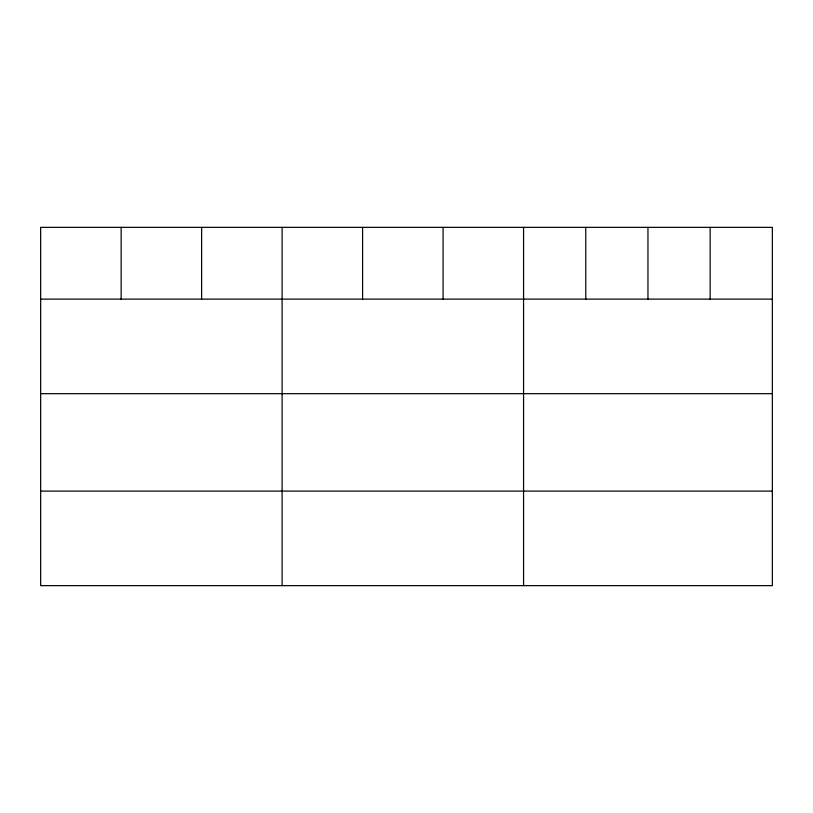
<?xml version="1.0" encoding="UTF-8"?>
<svg xmlns="http://www.w3.org/2000/svg" width="813" height="813" viewBox="0 0 813 813"><rect width="100%" height="100%" fill="white"/><g stroke="black" fill="none" stroke-linecap="round" stroke-linejoin="round"><path stroke-width="1.22" d="M772.35 299.123L772.35 585.645L40.65 585.645L40.65 227.355L772.35 227.355L772.35 299.123L40.65 299.123M40.65 393.675L772.35 393.675M40.65 491.093L772.35 491.093M710.156 227.355L710.156 299.123M647.961 227.355L647.961 299.123M585.767 227.355L585.767 299.123M523.572 227.355L523.572 585.645M443.085 227.355L443.085 299.123M362.598 227.355L362.598 299.123M282.111 227.355L282.111 585.645M201.624 227.355L201.624 299.123M121.137 227.355L121.137 299.123"/></g></svg>
